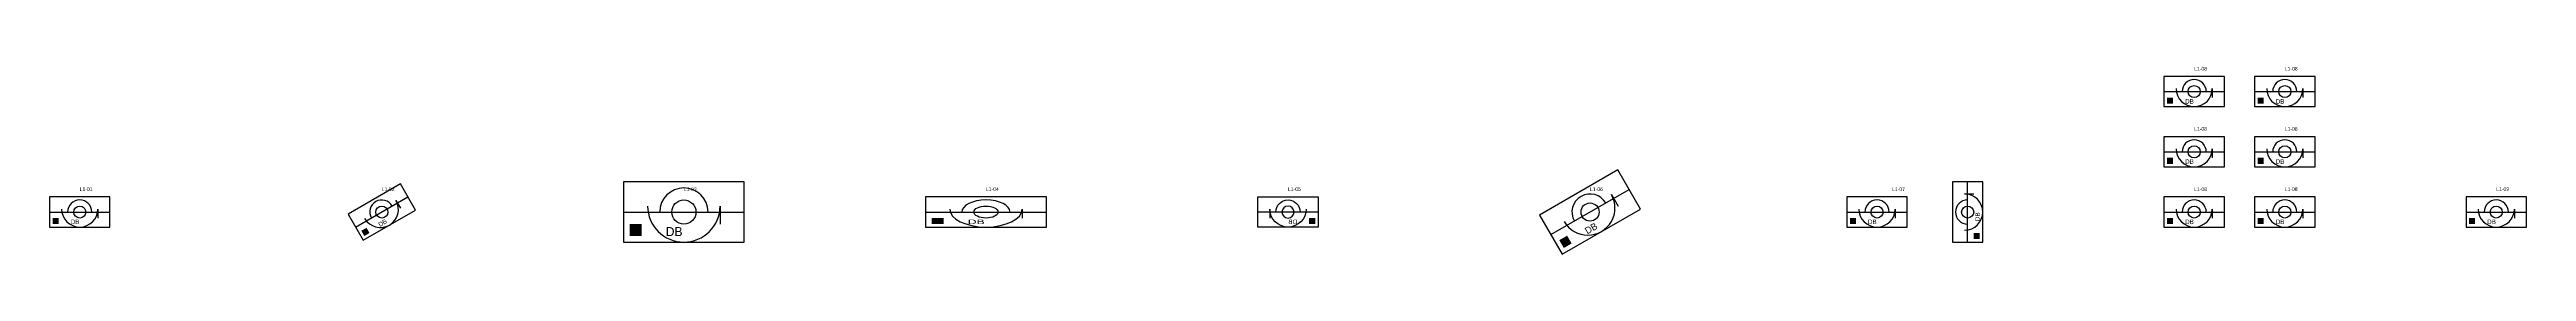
# Model space of a CAD drawing. Extents: x -100 to 8100, y -140 to 482.
import ezdxf

# ---------------------------------------------------------------- set-up
doc = ezdxf.new("R2010")
doc.units = 0
doc.header["$MEASUREMENT"] = 0
doc.layers.add('E-LIGHT', color=2, linetype='Continuous')
doc.layers.add('E-SYM', color=4, linetype='Continuous')

# ---------------------------------------------------------------- blocks, each defined once
blk = doc.blocks.new('DB-SYM')
blk.add_hatch(color=256).paths.add_polyline_path([(-90, -40), (-70, -40), (-70, -20), (-90, -20)], flags=0)
blk.add_lwpolyline([(-100, -50), (100, -50), (100, 50), (-100, 50)], close=True)
blk.add_lwpolyline([(-60, 10, 1), (60, 10), (60, -20)], format="xyb")
at = {"color": 0}
blk.add_circle((0, 0), 20, dxfattribs=at)
at = {"layer": 'E-SYM'}
blk.add_line((-100, 0), (100, 0), dxfattribs=at)
at = {"layer": 'E-SYM', "color": 1}
blk.add_arc((0, 0), 40, 0, 180, dxfattribs=at)
blk.add_text('DB', height=15).set_placement((-30, -40))
blk = doc.blocks.new('DB-PAIR', base_point=(50, 0))
at = {"rotation": 90}
blk.add_blockref('DB-SYM', (300, 0), dxfattribs=at)
blk.add_blockref('DB-SYM', (0, 0))

msp = doc.modelspace()

# ---------------------------------------------------------------- block references
at = {"layer": 'E-LIGHT'}
ref = msp.add_blockref('DB-SYM', (7000, 0), dxfattribs=dict(at, row_count=3, column_count=2, row_spacing=200, column_spacing=300))
ref.add_attrib('CCT', 'L1-08', (7000, 70), dxfattribs={"height": 12})
ref = msp.add_blockref('DB-SYM', (0, 0), dxfattribs=at)
ref.add_attrib('CCT', 'L1-01', (0, 70), dxfattribs={"height": 12})
ref = msp.add_blockref('DB-SYM', (1000, 0), dxfattribs=dict(at, rotation=29.999999999999996))
ref.add_attrib('CCT', 'L1-02', (1000, 70), dxfattribs={"height": 12})
ref = msp.add_blockref('DB-SYM', (2000, 0), dxfattribs=dict(at, xscale=2, yscale=2, zscale=2))
ref.add_attrib('CCT', 'L1-03', (2000, 70), dxfattribs={"height": 12})
ref = msp.add_blockref('DB-SYM', (3000, 0), dxfattribs=dict(at, xscale=2))
ref.add_attrib('CCT', 'L1-04', (3000, 70), dxfattribs={"height": 12})
ref = msp.add_blockref('DB-SYM', (4000, 0), dxfattribs=dict(at, xscale=-1))
ref.add_attrib('CCT', 'L1-05', (4000, 70), dxfattribs={"height": 12})
ref = msp.add_blockref('DB-SYM', (5000, 0), dxfattribs=dict(at, xscale=1.5, yscale=1.5, zscale=1.5, rotation=29.999999999999996))
ref.add_attrib('CCT', 'L1-06', (5000, 70), dxfattribs={"height": 12})
ref = msp.add_blockref('DB-PAIR', (6000, 0), dxfattribs=at)
ref.add_attrib('CCT', 'L1-07', (6000, 70), dxfattribs={"height": 12})
at = {"layer": 'E-LIGHT', "color": 3}
ref = msp.add_blockref('DB-SYM', (8000, 0), dxfattribs=at)
ref.add_attrib('CCT', 'L1-09', (8000, 70), dxfattribs={"height": 12})

doc.saveas('drawing.dxf')
